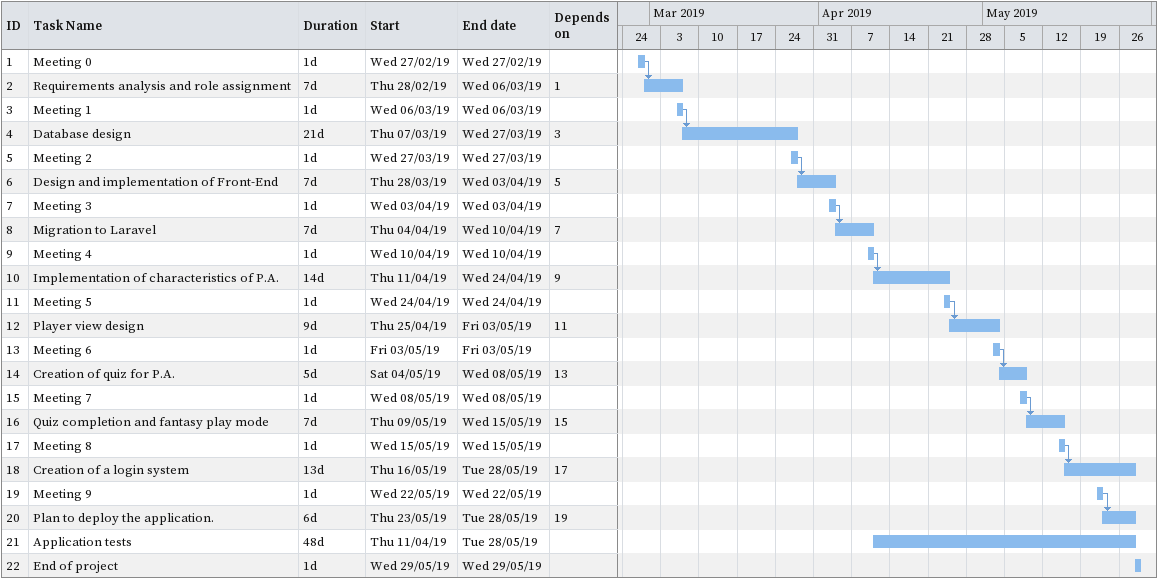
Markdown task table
| ID | Task | Duration | Start | Finish | Predecessors |
|---|---|---|---|---|---|
| 1 | Meeting 0 | 1d | 2019-02-27 | 2019-02-27 |  |
| 2 | Requirements analysis and role assignment | 7d | 2019-02-28 | 2019-03-06 | 1 |
| 3 | Meeting 1 | 1d | 2019-03-06 | 2019-03-06 |  |
| 4 | Database design | 21d | 2019-03-07 | 2019-03-27 | 3 |
| 5 | Meeting 2 | 1d | 2019-03-27 | 2019-03-27 |  |
| 6 | Design and implementation of Front-End | 7d | 2019-03-28 | 2019-04-03 | 5 |
| 7 | Meeting 3 | 1d | 2019-04-03 | 2019-04-03 |  |
| 8 | Migration to Laravel | 7d | 2019-04-04 | 2019-04-10 | 7 |
| 9 | Meeting 4 | 1d | 2019-04-10 | 2019-04-10 |  |
| 10 | Implementation of characteristics of P.A. | 14d | 2019-04-11 | 2019-04-24 | 9 |
| 11 | Meeting 5 | 1d | 2019-04-24 | 2019-04-24 |  |
| 12 | Player view design | 9d | 2019-04-25 | 2019-05-03 | 11 |
| 13 | Meeting 6 | 1d | 2019-05-03 | 2019-05-03 |  |
| 14 | Creation of quiz for P.A. | 5d | 2019-05-04 | 2019-05-08 | 13 |
| 15 | Meeting 7 | 1d | 2019-05-08 | 2019-05-08 |  |
| 16 | Quiz completion and fantasy play mode | 7d | 2019-05-09 | 2019-05-15 | 15 |
| 17 | Meeting 8 | 1d | 2019-05-15 | 2019-05-15 |  |
| 18 | Creation of a login system | 13d | 2019-05-16 | 2019-05-28 | 17 |
| 19 | Meeting 9 | 1d | 2019-05-22 | 2019-05-22 |  |
| 20 | Plan to deploy the application. | 6d | 2019-05-23 | 2019-05-28 | 19 |
| 21 | Application tests | 48d | 2019-04-11 | 2019-05-28 |  |
| 22 | End of project | 1d | 2019-05-29 | 2019-05-29 |  |
